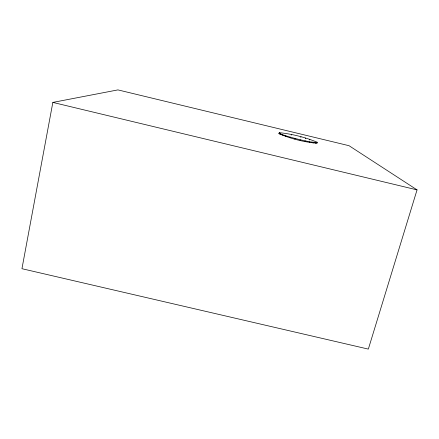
<?xml version="1.0" encoding="UTF-8"?>
<svg xmlns="http://www.w3.org/2000/svg" width="439" height="439" viewBox="0 0 439 439"><rect width="100%" height="100%" fill="white"/><g stroke="black" fill="none" stroke-linecap="round" stroke-linejoin="round"><path stroke-width="0.66" d="M52.845 102.413L21.95 268.706L368.337 349.104L417.05 189.884L349.049 145.71L117.926 89.896L52.845 102.413L417.05 189.884M278.952 133.659L279.374 132.677C292.22 133.994 305.121 137.226 317.046 142.176L316.903 143.235C303.98 142.071 290.865 138.795 278.952 133.659L279.374 132.677M279.989 134.329L280.153 133.686L279.111 133.022M282.282 135.278L282.447 134.636L280.153 133.686M285.696 136.447L285.866 135.799L282.447 134.636M290.009 137.758L290.179 137.105L285.866 135.799M291.238 135.113L291.403 134.493M294.909 139.108L295.079 138.455L290.179 137.105M300.781 137.412L300.94 136.798M300.035 140.403L300.21 139.75L309.649 141.802L317.079 142.598M305.44 138.691L305.604 138.076M305.017 141.545L305.187 140.897M309.638 139.948L309.802 139.328M309.479 142.45L309.649 141.802M313.095 143.059L313.27 142.412M315.625 143.323L315.8 142.68M317.046 142.176L316.903 143.235M295.079 138.455L300.21 139.75"/></g></svg>
